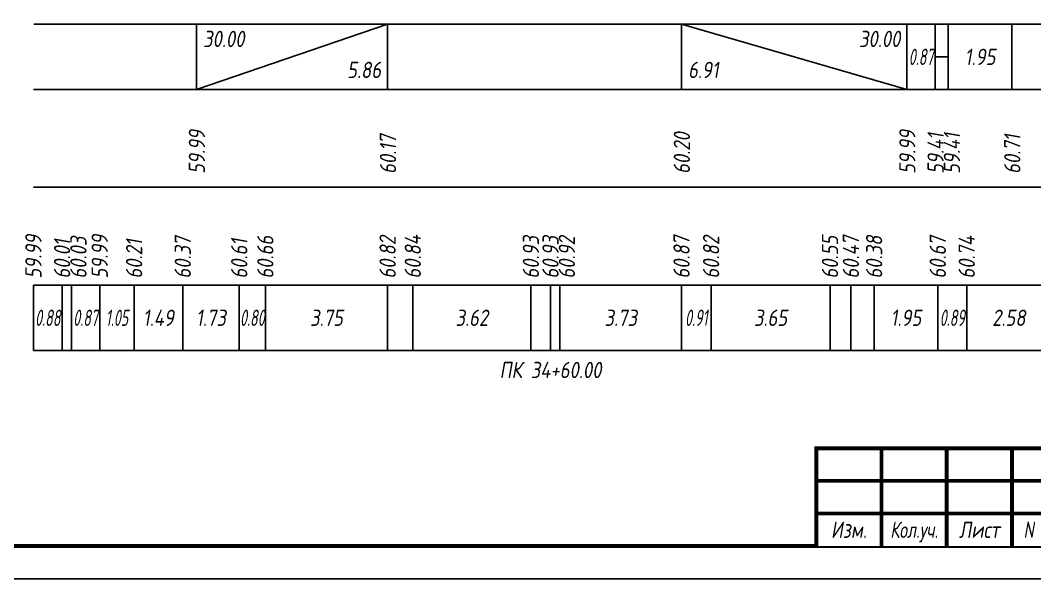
# Model space of a CAD drawing. Extents: x -717 to 1451, y -133302 to 233.
# Drawn here: x 77.9 to 233.4, y -54096.4 to -54010.8 of the extents above; entities that cross this region are included whole.
import ezdxf
from ezdxf.enums import TextEntityAlignment as Align

# ---------------------------------------------------------------- set-up
doc = ezdxf.new("R2010")
doc.units = 0
for name, color, linetype in [('Зарамочное оформление', 7, 'Continuous'), ('Код_510', 7, 'Continuous'), ('Код_516', 1, 'Continuous'), ('Подписи поперечников', 7, 'Continuous'), ('Таблица', 7, 'Continuous')]:
    doc.layers.add(name, color=color, linetype=linetype)
doc.styles.add('М', font='romand.shx', dxfattribs={"width": 0.8, "oblique": 10, "height": 2.5})

# ---------------------------------------------------------------- blocks, each defined once
blk = doc.blocks.new('Штамп')
at = {"linetype": 'Continuous'}
blk.add_wipeout([(199.95, -411.25), (384.95, -411.25), (384.95, -426.25), (199.95, -426.25)], dxfattribs=at).dxf.layer = 'Зарамочное оформление'
at = {"layer": 'Зарамочное оформление', "linetype": 'Continuous', "lineweight": -3, "const_width": 0.6, "flags": 128}
for points in [[(199.95, -426.25), (199.95, -411.25), (384.95, -411.25)], [(209.95, -411.25), (209.95, -426.25)], [(219.95, -411.25), (219.95, -426.25)], [(229.95, -411.25), (229.95, -426.25)], [(199.95, -416.25), (264.95, -416.25)], [(199.95, -421.25), (264.95, -421.25)]]:
    blk.add_lwpolyline(points, dxfattribs=at)
at = {"layer": 'Зарамочное оформление', "linetype": 'Continuous', "style": 'М', "oblique": 10}
for s, width, p in [('Изм.', 0.8, (204.95, -423.75)), ('Кол.уч.', 0.7, (214.95, -423.75)), ('Лист', 0.8, (224.95, -423.75)), ('N док.', 0.7, (235.28, -423.75))]:
    blk.add_text(s, height=2.5, dxfattribs=dict(at, width=width)).set_placement(p, align=Align.MIDDLE_CENTER)
blk = doc.blocks.new('шифр')
blk.add_blockref('Штамп', (0, -53725))

msp = doc.modelspace()

# ---------------------------------------------------------------- linework, layer by layer
at = {"flags": 128}
msp.add_lwpolyline([(-30.054, -54096.421), (389.946, -54096.421), (389.946, -53799.421), (-30.054, -53799.421)], close=True, dxfattribs=at)
at = {"const_width": 0.6, "flags": 128}
msp.add_lwpolyline([(-10.054, -54091.421), (384.946, -54091.421), (384.946, -53804.421), (-10.054, -53804.421)], close=True, dxfattribs=at)
at = {"layer": 'Код_510'}
for p, q in [((79.946, -54061.421), (79.946, -54051.421)), ((84.345, -54061.421), (84.345, -54051.421)), ((85.777, -54061.421), (85.777, -54051.421)), ((90.106, -54061.421), (90.106, -54051.421)), ((95.381, -54061.421), (95.381, -54051.421)), ((102.837, -54061.421), (102.837, -54051.421)), ((111.494, -54061.421), (111.494, -54051.421)), ((115.497, -54061.421), (115.497, -54051.421)), ((134.243, -54061.421), (134.243, -54051.421)), ((138.102, -54061.421), (138.102, -54051.421)), ((156.205, -54061.421), (156.205, -54051.421)), ((159.214, -54061.421), (159.214, -54051.421)), ((160.66, -54061.421), (160.66, -54051.421)), ((179.296, -54061.421), (179.296, -54051.421)), ((183.831, -54061.421), (183.831, -54051.421)), ((202.057, -54061.421), (202.057, -54051.421)), ((205.261, -54061.421), (205.261, -54051.421)), ((208.822, -54061.421), (208.822, -54051.421)), ((218.578, -54061.421), (218.578, -54051.421)), ((223.014, -54061.421), (223.014, -54051.421))]:
    msp.add_line(p, q, dxfattribs=at)
at = {"layer": 'Код_516'}
for p, q in [((104.946, -54021.421), (104.946, -54011.421)), ((104.946, -54021.421), (134.243, -54011.421)), ((134.243, -54021.421), (134.243, -54011.421)), ((179.296, -54021.421), (179.296, -54011.421)), ((179.296, -54011.421), (213.855, -54021.421)), ((213.855, -54021.421), (213.855, -54011.421)), ((218.192, -54021.421), (218.192, -54011.421)), ((220.192, -54021.421), (220.192, -54011.421)), ((229.945, -54021.421), (229.945, -54011.421)), ((218.192, -54016.421), (220.192, -54016.421))]:
    msp.add_line(p, q, dxfattribs=at)
at = {"layer": 'Таблица'}
for p, q in [((80, -54011.421), (255, -54011.421)), ((79.946, -54021.421), (254.945, -54021.421)), ((79.946, -54036.421), (254.945, -54036.421)), ((79.946, -54051.421), (254.945, -54051.421)), ((79.946, -54061.421), (254.945, -54061.421))]:
    msp.add_line(p, q, dxfattribs=at)

# ---------------------------------------------------------------- texts
at = {"layer": 'Код_510', "style": 'М', "oblique": 10, "width": 0.8}
for s, p in [('59.99', (79.946, -54050.421)), ('60.01', (84.345, -54050.421)), ('60.03', (86.845, -54050.421)), ('59.99', (90.106, -54050.421)), ('60.21', (95.381, -54050.421)), ('60.37', (102.837, -54050.421)), ('60.61', (111.494, -54050.421)), ('60.66', (115.497, -54050.421)), ('60.82', (134.243, -54050.421)), ('60.84', (138.102, -54050.421)), ('60.93', (156.205, -54050.421)), ('60.93', (159.214, -54050.421)), ('60.92', (161.714, -54050.421)), ('60.87', (179.296, -54050.421)), ('60.82', (183.831, -54050.421)), ('60.55', (202.057, -54050.421)), ('60.47', (205.261, -54050.421)), ('60.38', (208.822, -54050.421)), ('60.67', (218.578, -54050.421)), ('60.74', (223.014, -54050.421))]:
    msp.add_text(s, height=2.5, rotation=90, dxfattribs=at).set_placement(p, align=Align.MIDDLE_LEFT)
at = {"layer": 'Код_510', "style": 'М', "oblique": 10}
for s, width, p in [('0.88', 0.6, (82.145, -54056.421)), ('0.87', 0.6, (87.942, -54056.421)), ('1.05', 0.6, (92.744, -54056.421)), ('1.49', 0.8, (99.109, -54056.421)), ('1.73', 0.8, (107.165, -54056.421)), ('0.80', 0.6, (113.496, -54056.421)), ('3.75', 0.8, (124.87, -54056.421)), ('3.62', 0.8, (147.153, -54056.421)), ('3.73', 0.8, (169.978, -54056.421)), ('0.91', 0.6, (181.563, -54056.421)), ('3.65', 0.8, (192.944, -54056.421)), ('1.95', 0.8, (213.7, -54056.421)), ('0.89', 0.6, (220.796, -54056.421)), ('2.58', 0.8, (229.469, -54056.421))]:
    msp.add_text(s, height=2.5, dxfattribs=dict(at, width=width)).set_placement(p, align=Align.MIDDLE_CENTER)
at = {"layer": 'Код_516', "style": 'М', "oblique": 10, "width": 0.8}
msp.add_text('30.00', height=2.5, dxfattribs=at).set_placement((105.946, -54012.421), align=Align.TOP_LEFT)
msp.add_text('30.00', height=2.5, dxfattribs=at).set_placement((212.855, -54012.421), align=Align.TOP_RIGHT)
at = {"layer": 'Код_516', "style": 'М', "oblique": 10}
for s, width, p in [('0.87', 0.6, (216.023, -54016.421)), ('1.95', 0.8, (225.069, -54016.421))]:
    msp.add_text(s, height=2.5, dxfattribs=dict(at, width=width)).set_placement(p, align=Align.MIDDLE_CENTER)
at = {"layer": 'Код_516', "style": 'М', "oblique": 10, "width": 0.8}
msp.add_text('5.86', height=2.5, dxfattribs=at).set_placement((133.243, -54020.421), align=Align.BOTTOM_RIGHT)
msp.add_text('6.91', height=2.5, dxfattribs=at).set_placement((180.296, -54020.421), align=Align.BOTTOM_LEFT)
for s, p in [('59.99', (105, -54034.371)), ('60.17', (134.297, -54034.371)), ('60.20', (179.35, -54034.371)), ('59.99', (213.91, -54034.371)), ('59.41', (218.246, -54034.371)), ('59.41', (220.746, -54034.371)), ('60.71', (230, -54034.371))]:
    msp.add_text(s, height=2.5, rotation=90, dxfattribs=at).set_placement(p, align=Align.MIDDLE_LEFT)
at = {"layer": 'Подписи поперечников', "style": 'М', "oblique": 10, "width": 0.8}
msp.add_text('ПК 34+60.00', height=2.5, dxfattribs=at).set_placement((159.214, -54066.421), align=Align.BOTTOM_CENTER)

# ---------------------------------------------------------------- next in the draw order: block references
msp.add_blockref('шифр', (0, 59.829))

doc.saveas('drawing.dxf')
